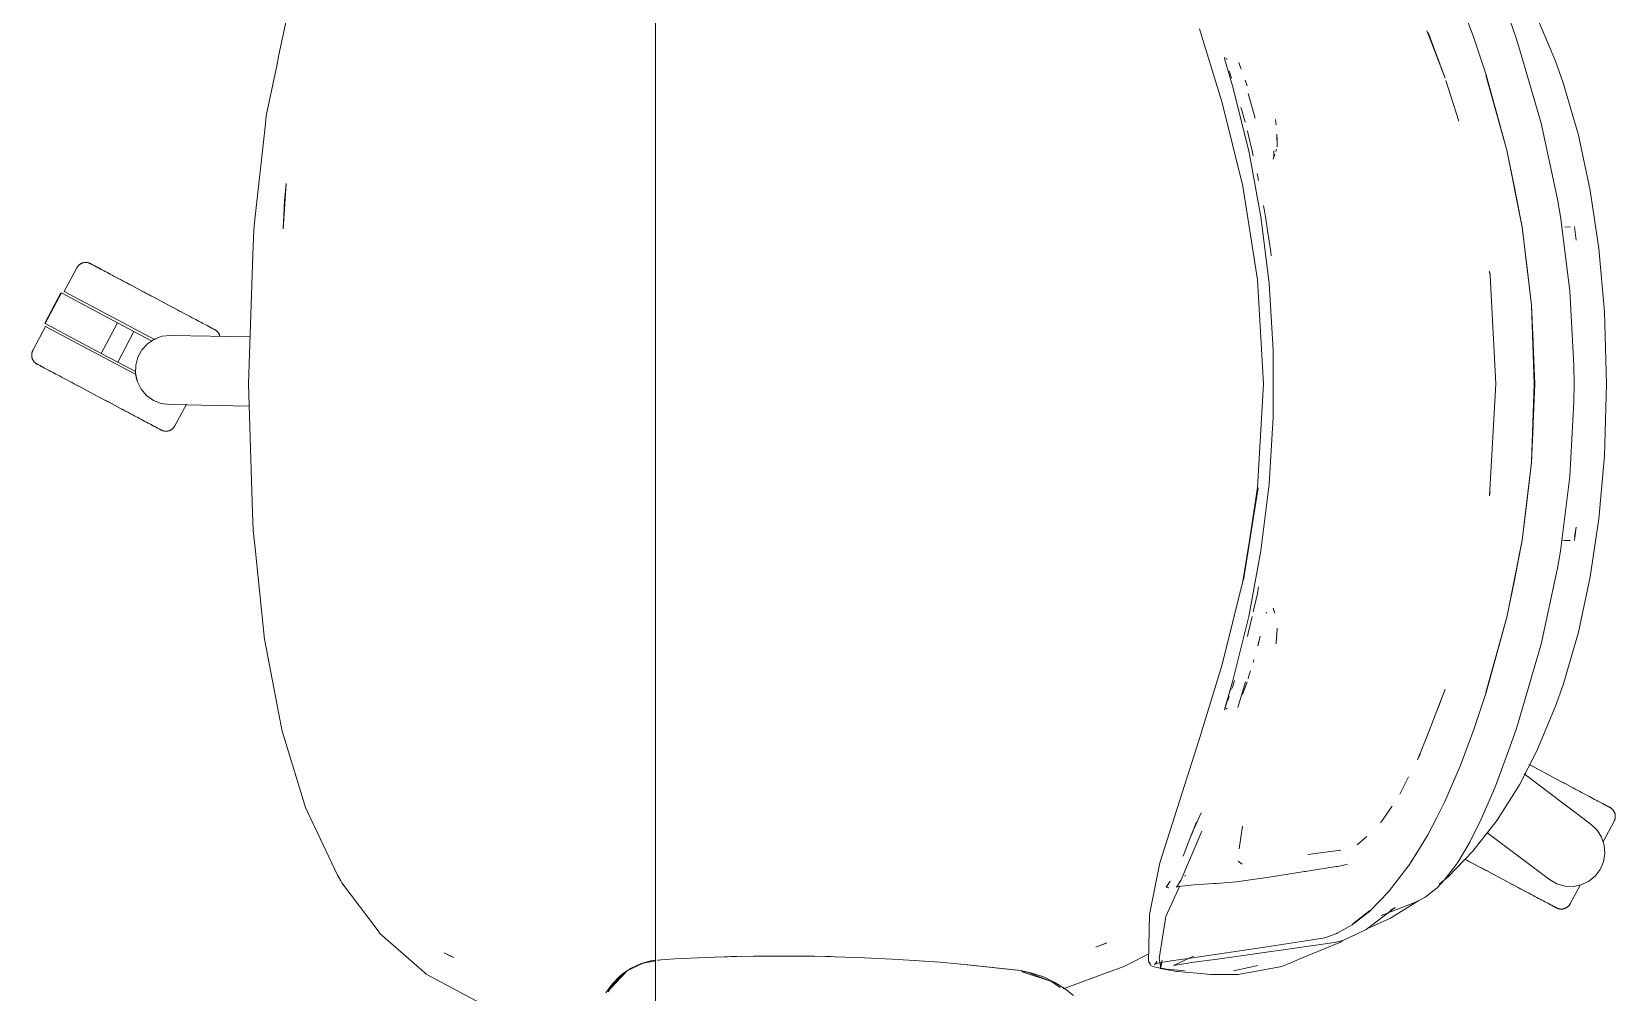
# Model space of a CAD drawing. Header units: millimetres. Extents: x 155927 to 317870, y -36033 to 97293.
# Drawn here: x 162725 to 163365, y 10183 to 10572 of the extents above; entities that cross this region are included whole.
import ezdxf

# ---------------------------------------------------------------- set-up
doc = ezdxf.new("R2010")
doc.units = ezdxf.units.MM
doc.header["$MEASUREMENT"] = 0
doc.layers.add('G-IMPT', color=8, linetype='CONTINUOUS', lineweight=9)
doc.layers.add('I-FURN', color=8, linetype='CONTINUOUS', lineweight=9)

msp = doc.modelspace()

# ---------------------------------------------------------------- linework, layer by layer
at = {"layer": 'G-IMPT'}
for p, q in [((163302.14, 10583.89), (163307.6, 10569.01)), ((162824.53, 10562.12), (162827.4, 10575.94)), ((163196.71, 10572.7), (163205.89, 10542.72)), ((163289.3, 10570.2), (163288.64, 10571.93)), ((163322.31, 10575.9), (163324.71, 10568.96)), ((163340.7, 10559.61), (163333.18, 10577.58)), ((163296.01, 10552.75), (163289.19, 10571.16)), ((163296.01, 10552.75), (163289.3, 10570.2)), ((163312.61, 10554.09), (163307.6, 10569.01)), ((163325.91, 10565.36), (163324.71, 10568.96)), ((163334.85, 10534.53), (163325.91, 10565.36)), ((162823.77, 10558.44), (162824.53, 10562.12)), ((163206.94, 10561.13), (163206.85, 10560.89)), ((163206.85, 10560.89), (163206.91, 10560.67)), ((163206.91, 10560.67), (163206.98, 10560.37)), ((163206.98, 10560.37), (163207.05, 10560.1)), ((163210.12, 10549.67), (163207.05, 10560.1)), ((163207.94, 10560.36), (163207.33, 10560.74)), ((163207.94, 10560.36), (163207.73, 10560.5)), ((163213.25, 10557.42), (163212.64, 10559.08)), ((163343.77, 10550.87), (163340.7, 10559.61)), ((162823.77, 10558.44), (162819.42, 10537.49)), ((163208.96, 10554.87), (163208.72, 10555.53)), ((163208.96, 10554.87), (163209.71, 10552.77)), ((163213.25, 10557.42), (163213.62, 10556.41)), ((163316.34, 10540.84), (163312.57, 10554)), ((163320.99, 10523.59), (163312.57, 10554)), ((163320.99, 10523.59), (163312.61, 10554.09)), ((163216.67, 10523.35), (163210.12, 10549.67)), ((163215.96, 10549.66), (163215.24, 10551.88)), ((163216.41, 10546.57), (163219.21, 10536.57)), ((163301.54, 10535.28), (163296.29, 10551.77)), ((163343.77, 10550.87), (163349.95, 10529.63)), ((163214.21, 10509.04), (163205.89, 10542.72)), ((163213.7, 10540.25), (163213.5, 10540.93)), ((163214.82, 10536.25), (163213.7, 10540.25)), ((163316.34, 10540.84), (163320.99, 10523.59)), ((162819.42, 10537.49), (162818.93, 10533.08)), ((163214.82, 10536.25), (163215.14, 10535.11)), ((163215.14, 10535.11), (163215.18, 10534.93)), ((163227.7, 10533.86), (163227.48, 10535.95)), ((163301.54, 10535.28), (163300.47, 10538.72)), ((163334.85, 10534.53), (163341.52, 10503.74)), ((162814.8, 10495.63), (162818.93, 10533.08)), ((163216.44, 10530.09), (163216.1, 10531.39)), ((163216.44, 10530.09), (163217.99, 10523.34)), ((163228.1, 10525), (163228.01, 10530.06)), ((163228.01, 10530.06), (163228.09, 10527.79)), ((163228.1, 10525), (163228.09, 10527.79)), ((163349.95, 10529.63), (163354.76, 10507.27)), ((163216.67, 10523.35), (163221.6, 10496.69)), ((163218.45, 10521.36), (163217.99, 10523.34)), ((163226.56, 10519.95), (163227.24, 10521.9)), ((163226.77, 10521), (163226.56, 10519.95)), ((163226.77, 10521), (163226.81, 10523.3)), ((163226.82, 10523.16), (163226.81, 10523.3)), ((163227.55, 10523.01), (163227.85, 10524.05)), ((163320.99, 10523.59), (163327.17, 10492.47)), ((163320.99, 10523.59), (163324.07, 10508.57)), ((163320.99, 10523.59), (163327.16, 10492.55)), ((163220.65, 10511.32), (163220.11, 10514.13)), ((162826.2, 10491.79), (162827.45, 10510.07)), ((162827.45, 10510.07), (162826.84, 10503.13)), ((163214.21, 10509.04), (163220.2, 10471.12)), ((163327.17, 10492.47), (163324.07, 10508.57)), ((162826.2, 10491.79), (162826.84, 10503.13)), ((163222.57, 10501.21), (163223.13, 10498.31)), ((163342.7, 10496.82), (163341.52, 10503.74)), ((163354.76, 10507.27), (163358.25, 10483.85)), ((162814.8, 10495.63), (162814.32, 10491.26)), ((163221.6, 10496.69), (163224.9, 10469.77)), ((163223.37, 10496.68), (163223.13, 10498.31)), ((163224.22, 10491.06), (163223.37, 10496.68)), ((163346.52, 10466.65), (163342.7, 10496.82)), ((162814, 10481.32), (162814.32, 10491.26)), ((163224.22, 10491.06), (163225.52, 10482.53)), ((163330.99, 10460.95), (163327.16, 10492.55)), ((163330.95, 10460.91), (163327.17, 10492.47)), ((163327.17, 10492.47), (163329.11, 10476.99)), ((163344.5, 10492.51), (163346.59, 10492.58)), ((163346.59, 10492.58), (163346.48, 10492.58)), ((163348.35, 10492.55), (163349, 10487.14)), ((163225.52, 10482.53), (163225.7, 10480.87)), ((163358.25, 10483.85), (163360.51, 10458.28)), ((162814, 10481.32), (162812.29, 10429.14)), ((163330.95, 10460.91), (163329.11, 10476.99)), ((163220.2, 10471.12), (163222.56, 10429.14)), ((163226.55, 10442.7), (163224.9, 10469.77)), ((163313.95, 10474.41), (163313.99, 10474.17)), ((163314.23, 10472.86), (163313.96, 10474.64)), ((163314.23, 10472.86), (163313.99, 10474.17)), ((163316.55, 10429.14), (163314.23, 10472.86)), ((163316.5, 10429.14), (163314.23, 10472.86)), ((163348.13, 10436.45), (163346.52, 10466.65)), ((163331.63, 10446.02), (163330.95, 10460.91)), ((163330.95, 10460.91), (163332.09, 10429.14)), ((163330.99, 10460.95), (163332.32, 10429.14)), ((163360.51, 10458.28), (163361.36, 10429.14)), ((163331.63, 10446.02), (163332.09, 10429.14)), ((163226.55, 10442.7), (163226.55, 10415.58)), ((163348.13, 10436.45), (163348.23, 10429.14)), ((162812.29, 10429.14), (162813.91, 10376.97)), ((163220.2, 10387.15), (163222.56, 10429.14)), ((163316.5, 10429.14), (163314, 10383.8)), ((163330.95, 10397.36), (163332.09, 10429.14)), ((163332.32, 10429.14), (163330.99, 10397.32)), ((163331.63, 10412.25), (163332.09, 10429.14)), ((163348.13, 10421.82), (163348.23, 10429.14)), ((163361.36, 10429.14), (163360.51, 10399.99)), ((163348.13, 10421.82), (163346.52, 10391.62)), ((163226.55, 10415.58), (163224.9, 10388.51)), ((163330.95, 10397.36), (163331.63, 10412.25)), ((163360.51, 10399.99), (163358.25, 10374.42)), ((163330.99, 10397.32), (163327.16, 10365.73)), ((163330.95, 10397.36), (163327.17, 10365.81)), ((163329.11, 10381.28), (163330.95, 10397.36)), ((163214.21, 10349.23), (163220.46, 10386.98)), ((163220.2, 10387.15), (163214.47, 10349.61)), ((163220.46, 10386.98), (163214.47, 10349.61)), ((163221.6, 10361.59), (163224.9, 10388.51)), ((163346.52, 10391.62), (163342.7, 10361.45)), ((163313.95, 10383.86), (163313.99, 10384.1)), ((163314.23, 10385.41), (163313.99, 10384.1)), ((163314, 10383.8), (163314.23, 10385.41)), ((163329.11, 10381.28), (163327.17, 10365.81)), ((162813.91, 10376.97), (162814.13, 10369.71)), ((163358.25, 10374.42), (163354.76, 10351)), ((162814.87, 10362.65), (162814.13, 10369.71)), ((163348.35, 10365.72), (163349, 10371.14)), ((163348.43, 10367.37), (163349, 10371.14)), ((162818.69, 10325.65), (162814.87, 10362.65)), ((163216.67, 10334.92), (163221.6, 10361.59)), ((163327.17, 10365.81), (163320.95, 10334.56)), ((163320.95, 10334.56), (163327.16, 10365.73)), ((163327.17, 10365.81), (163324.07, 10349.7)), ((163342.7, 10361.45), (163341.52, 10354.53)), ((163343.25, 10365.81), (163344.5, 10365.76)), ((163346.59, 10365.69), (163344.5, 10365.76)), ((163346.59, 10365.69), (163346.48, 10365.69)), ((163341.52, 10354.53), (163334.85, 10323.74)), ((163205.89, 10315.55), (163214.21, 10349.23)), ((163320.99, 10334.68), (163324.07, 10349.7)), ((163349.95, 10328.64), (163354.76, 10351)), ((163220.15, 10344.33), (163218.44, 10336.91)), ((163220.62, 10346.96), (163220.15, 10344.33)), ((163216.67, 10334.92), (163210.12, 10308.6)), ((163217.99, 10334.93), (163216.44, 10328.18)), ((163223.89, 10336.72), (163223.75, 10336.31)), ((163226.56, 10338.32), (163227.24, 10336.37)), ((163226.56, 10338.32), (163226.77, 10337.28)), ((163320.99, 10334.68), (163312.57, 10304.27)), ((163320.99, 10334.68), (163312.61, 10304.18)), ((163316.34, 10317.43), (163320.99, 10334.68)), ((163227.99, 10328.16), (163228.09, 10329.53)), ((163228.09, 10330.23), (163228.09, 10329.53)), ((163343.77, 10307.4), (163349.95, 10328.64)), ((162818.69, 10325.65), (162818.78, 10325.19)), ((162823.64, 10299.81), (162818.78, 10325.19)), ((163216.44, 10328.18), (163216.1, 10326.9)), ((163220.29, 10323.1), (163221.29, 10326.96)), ((163220.29, 10323.1), (163220.68, 10324.63)), ((163227.71, 10324.45), (163227.68, 10323.97)), ((163227.99, 10328.16), (163227.71, 10324.45)), ((163325.91, 10292.91), (163334.85, 10323.74)), ((163205.89, 10315.55), (163196.71, 10285.58)), ((163218.38, 10316.31), (163218.71, 10317.43)), ((163316.34, 10317.43), (163312.57, 10304.27)), ((163210.75, 10308.6), (163210.9, 10309.06)), ((163216.36, 10309.74), (163216.6, 10310.52)), ((163216.6, 10310.52), (163217.39, 10313.02)), ((163210.12, 10308.6), (163206.85, 10297.38)), ((163210.12, 10308.6), (163207.01, 10297.78)), ((163210.12, 10308.6), (163207.06, 10298.07)), ((163208.74, 10302.82), (163208.4, 10301.85)), ((163209.73, 10305.57), (163210.02, 10306.38)), ((163210.75, 10308.6), (163210.02, 10306.38)), ((163215.32, 10308.61), (163212.28, 10298.18)), ((163214.19, 10303.42), (163214.95, 10305.58)), ((163215.21, 10306.3), (163214.95, 10305.58)), ((163215.21, 10306.3), (163215.98, 10308.61)), ((163296.01, 10305.52), (163289.3, 10288.07)), ((163296.01, 10305.52), (163293.29, 10298.09)), ((163307.6, 10289.26), (163312.61, 10304.18)), ((163340.7, 10298.66), (163343.77, 10307.4)), ((162823.64, 10299.81), (162824.35, 10296.15)), ((163206.85, 10297.38), (163206.99, 10297.14)), ((163207.06, 10298.07), (163207.01, 10297.78)), ((163207.94, 10297.92), (163207.33, 10297.53)), ((163207.94, 10297.92), (163207.73, 10297.77)), ((163208.4, 10301.85), (163208, 10300.78)), ((163340.7, 10298.66), (163333.18, 10280.69)), ((162825.81, 10288.55), (162824.35, 10296.15)), ((163325.91, 10292.91), (163324.71, 10289.31)), ((162830, 10274.94), (162825.81, 10288.55)), ((163196.71, 10285.58), (163180.72, 10235.33)), ((163288.64, 10286.34), (163284.91, 10277.02)), ((163289.3, 10288.07), (163288.64, 10286.34)), ((163307.6, 10289.26), (163302.14, 10274.38)), ((163322.37, 10282.49), (163324.71, 10289.31)), ((163284.91, 10277.02), (163285.91, 10279.26)), ((163322.37, 10282.49), (163316.77, 10267.41)), ((163333.18, 10280.69), (163326.09, 10266.91)), ((162835.32, 10257.67), (162830, 10274.94)), ((163302.14, 10274.38), (163295.97, 10260.16)), ((163277.74, 10263.18), (163281.28, 10270.15)), ((163315.29, 10263.73), (163316.77, 10267.41)), ((163326.09, 10266.91), (163317.12, 10252.62)), ((163274.21, 10257.71), (163274.6, 10258.29)), ((163292.58, 10253.43), (163295.97, 10260.16)), ((163310.52, 10252.77), (163315.29, 10263.73)), ((162835.32, 10257.67), (162838.51, 10250.9)), ((163193.39, 10246.31), (163195.59, 10251.87)), ((163195.42, 10251.42), (163193.39, 10246.31)), ((163193.4, 10246.52), (163195.42, 10251.42)), ((163194.42, 10248.9), (163197.47, 10255.61)), ((163270.71, 10252.58), (163269.96, 10251.47)), ((163270.71, 10252.58), (163274.21, 10257.71)), ((163292.58, 10253.43), (163289.01, 10246.64)), ((163306.3, 10244.32), (163310.3, 10252.33)), ((163317.12, 10252.62), (163307.31, 10240.02)), ((163310.52, 10252.77), (163310.3, 10252.33)), ((162838.94, 10249.98), (162838.51, 10250.9)), ((162848.21, 10230.34), (162838.94, 10249.98)), ((163189.26, 10228.18), (163197.7, 10248.16)), ((163193.4, 10246.52), (163190.15, 10238.05)), ((163212.75, 10240.99), (163214.15, 10250.15)), ((163264.44, 10245.94), (163260.53, 10242.6)), ((163285.24, 10240.41), (163289.01, 10246.64)), ((163212.75, 10240.99), (163212.8, 10241.34)), ((163240.59, 10238.66), (163253.94, 10240.44)), ((163253.94, 10240.44), (163253.47, 10240.3)), ((163285.24, 10240.41), (163281.36, 10234.31)), ((163297.35, 10229.72), (163307.31, 10240.02)), ((163305.99, 10243.72), (163301.26, 10235.72)), ((163306.3, 10244.32), (163305.99, 10243.72)), ((163176.53, 10214.38), (163180.72, 10235.33)), ((163212.4, 10236.04), (163214.04, 10234.76)), ((163240.29, 10231.98), (163252.01, 10233.79)), ((163252.01, 10233.79), (163252.48, 10233.86)), ((163254.46, 10234.28), (163252.48, 10233.86)), ((163256.63, 10234.74), (163254.46, 10234.28)), ((163273.17, 10223.62), (163281.19, 10234.06)), ((163281.36, 10234.31), (163281.19, 10234.06)), ((163295.68, 10228.3), (163300.4, 10234.43)), ((163300.4, 10234.43), (163301.26, 10235.72)), ((162848.21, 10230.34), (162848.63, 10229.63)), ((162849.57, 10228.06), (162848.63, 10229.63)), ((162850.03, 10227.29), (162849.57, 10228.06)), ((162850.03, 10227.29), (162864.6, 10207.79)), ((163183.16, 10213.68), (163188.77, 10226.03)), ((163183.3, 10225.51), (163184.89, 10227.97)), ((163184.89, 10227.97), (163183.36, 10225.49)), ((163183.36, 10225.49), (163184.85, 10227.96)), ((163187.5, 10225.51), (163189.26, 10228.18)), ((163188.22, 10225.8), (163187.5, 10225.51)), ((163188.22, 10225.8), (163188.24, 10225.8)), ((163190.62, 10226.1), (163188.24, 10225.8)), ((163190.62, 10226.1), (163190.7, 10226.1)), ((163194.57, 10226.4), (163190.7, 10226.1)), ((163190.71, 10229.9), (163191.15, 10230.17)), ((163202.43, 10226.96), (163194.57, 10226.4)), ((163203.42, 10227.03), (163202.43, 10226.96)), ((163211.66, 10227.65), (163203.42, 10227.03)), ((163211.66, 10227.65), (163211.74, 10227.66)), ((163225.81, 10229.69), (163211.74, 10227.66)), ((163225.81, 10229.69), (163239.17, 10231.81)), ((163239.17, 10231.81), (163239.68, 10231.89)), ((163240.29, 10231.98), (163239.68, 10231.89)), ((163292.79, 10225.28), (163295.68, 10228.3)), ((163297.35, 10229.72), (163293.68, 10226.72)), ((163183.3, 10225.51), (163183.36, 10225.49)), ((163184.23, 10225.21), (163183.36, 10225.49)), ((163184.4, 10225.19), (163184.23, 10225.21)), ((163273.17, 10223.62), (163265.43, 10215.72)), ((163273.98, 10212.99), (163285.43, 10220.11)), ((163284.35, 10219.63), (163282.12, 10218.56)), ((163286.79, 10220.8), (163284.35, 10219.63)), ((163287.92, 10221.42), (163286.79, 10220.8)), ((163287.92, 10221.42), (163292.79, 10225.28)), ((163176.53, 10214.38), (163176.14, 10195.39)), ((163183.16, 10213.68), (163180.44, 10196.63)), ((163258.47, 10210.3), (163265.43, 10215.72)), ((163265.64, 10216.03), (163258.69, 10210.63)), ((163258.69, 10210.63), (163262.07, 10213.22)), ((163265.64, 10216.03), (163262.07, 10213.22)), ((163275.87, 10217.28), (163264.17, 10208.34)), ((163265.35, 10209.01), (163273.98, 10212.99)), ((163270.22, 10214.05), (163282.12, 10218.56)), ((163275.87, 10217.28), (163273.84, 10216.12)), ((162864.6, 10207.79), (162865.33, 10206.82)), ((162868.59, 10203.95), (162865.33, 10206.82)), ((163247.42, 10205.05), (163252.21, 10206.8)), ((163252.63, 10207.01), (163252.21, 10206.8)), ((163258.47, 10210.3), (163252.63, 10207.01)), ((163257.65, 10205.3), (163264.17, 10208.34)), ((162868.59, 10203.95), (162883.37, 10190.93)), ((163159.27, 10202.92), (163154.8, 10201.29)), ((163154.8, 10201.29), (163158.68, 10202.66)), ((163159.27, 10202.92), (163158.68, 10202.66)), ((163193.11, 10196.8), (163223.98, 10201.35)), ((163204.07, 10196.41), (163251.29, 10203.09)), ((163223.98, 10201.35), (163239.75, 10203.75)), ((163253.72, 10203.25), (163237.27, 10196.45)), ((163247.42, 10205.05), (163239.75, 10203.75)), ((163251.29, 10203.09), (163254.28, 10203.73)), ((163254.89, 10204.02), (163253.72, 10203.25)), ((163257.65, 10205.3), (163254.28, 10203.73)), ((162891.34, 10198.96), (162895.23, 10197)), ((162891.34, 10198.96), (162893.64, 10197.78)), ((162893.64, 10197.78), (162895.23, 10197)), ((162966.62, 10192.62), (162970.95, 10194.6)), ((162967.53, 10192.7), (162971.79, 10194.8)), ((162974.9, 10195.67), (162970.95, 10194.6)), ((162971.79, 10194.8), (162976.83, 10195.74)), ((162976.83, 10195.91), (162974.9, 10195.67)), ((162977.65, 10195.89), (162979.13, 10196.17)), ((162978.91, 10196.17), (162977.65, 10196.01)), ((162984.57, 10196.45), (162978.91, 10196.17)), ((162984.57, 10196.45), (162997.13, 10197.07)), ((163000.68, 10197.19), (162997.13, 10197.07)), ((163016.35, 10197.57), (163000.68, 10197.19)), ((163004.72, 10197.28), (163007.4, 10197.39)), ((163009.62, 10197.39), (163007.4, 10197.39)), ((163016.35, 10197.57), (163020.86, 10197.62)), ((163020.86, 10197.62), (163035.57, 10197.61)), ((163041.04, 10197.54), (163035.57, 10197.61)), ((163041.04, 10197.54), (163053.35, 10197.25)), ((163047.82, 10197.41), (163045.74, 10197.41)), ((163049.48, 10197.33), (163047.82, 10197.41)), ((163061.23, 10196.95), (163053.35, 10197.25)), ((163061.23, 10196.95), (163072.54, 10196.41)), ((163081.41, 10195.85), (163072.54, 10196.41)), ((163081.41, 10195.85), (163091.69, 10195.12)), ((163083.45, 10195.72), (163081.55, 10195.81)), ((163083.45, 10195.72), (163084.87, 10195.58)), ((163103.09, 10194.14), (163091.69, 10195.12)), ((163124.53, 10191.79), (163101.57, 10194.24)), ((163101.57, 10194.24), (163121.71, 10192.12)), ((163124.53, 10191.79), (163103.09, 10194.14)), ((163168.3, 10194.44), (163166.54, 10193.52)), ((163176.21, 10198.58), (163168.3, 10194.44)), ((163176.14, 10195.39), (163176.75, 10194.36)), ((163176.62, 10194.98), (163176.75, 10194.36)), ((163176.62, 10194.98), (163176.73, 10194.43)), ((163176.75, 10194.36), (163176.73, 10194.43)), ((163177.12, 10193.86), (163176.75, 10194.36)), ((163177.66, 10193.54), (163177.12, 10193.86)), ((163179.61, 10194.75), (163178.51, 10194.19)), ((163179.01, 10194.58), (163178.51, 10194.19)), ((163178.99, 10194.58), (163185.26, 10195.69)), ((163179.61, 10194.75), (163178.99, 10194.58)), ((163179.01, 10194.58), (163179.33, 10195.12)), ((163179.41, 10195.62), (163179.33, 10195.12)), ((163181.13, 10193.05), (163180.44, 10196.63)), ((163181.62, 10195.92), (163180.89, 10192.64)), ((163181.62, 10195.92), (163181.13, 10193.05)), ((163185.26, 10195.69), (163193.11, 10196.8)), ((163186.23, 10193.78), (163194.36, 10197.64)), ((163186.23, 10193.78), (163187.09, 10193.92)), ((163192.11, 10194.76), (163187.09, 10193.92)), ((163192.11, 10194.76), (163193.41, 10194.97)), ((163204.07, 10196.41), (163193.41, 10194.97)), ((163219.79, 10193.68), (163220.37, 10193.83)), ((163230.05, 10193.46), (163233.91, 10195.06)), ((163237.27, 10196.45), (163233.91, 10195.06)), ((162883.37, 10190.93), (162884.04, 10190.35)), ((162894.47, 10184.76), (162884.04, 10190.35)), ((162958.39, 10184.2), (162965.29, 10191.59)), ((162962.08, 10189.28), (162959.21, 10186.23)), ((162959.58, 10186.29), (162965.29, 10191.59)), ((162959.8, 10185.82), (162962.88, 10189.36)), ((162962.08, 10189.28), (162963.4, 10190.41)), ((162965.29, 10191.59), (162962.88, 10189.36)), ((162966.62, 10192.62), (162963.4, 10190.41)), ((162967.53, 10192.7), (162965.29, 10191.59)), ((163124.53, 10191.79), (163121.71, 10192.12)), ((163124.53, 10191.79), (163129.49, 10190.63)), ((163124.6, 10191.57), (163127.66, 10190.99)), ((163136.88, 10187.39), (163125.03, 10191.2)), ((163134.17, 10188.29), (163125.03, 10191.2)), ((163127.66, 10190.99), (163135.84, 10187.79)), ((163133.62, 10189.18), (163129.49, 10190.63)), ((163138.2, 10186.99), (163133.62, 10189.18)), ((163136.88, 10187.39), (163134.17, 10188.29)), ((163136.88, 10187.39), (163140.46, 10184.96)), ((163141.63, 10184.38), (163160.57, 10191.33)), ((163160.57, 10191.33), (163166.54, 10193.52)), ((163177.66, 10193.54), (163179.52, 10192.99)), ((163182.8, 10192.46), (163179.52, 10192.99)), ((163183.21, 10192.2), (163180.89, 10192.64)), ((163182.8, 10192.46), (163183.42, 10192.38)), ((163187.46, 10191.39), (163183.21, 10192.2)), ((163183.42, 10192.38), (163188.1, 10191.86)), ((163187.93, 10191.34), (163187.46, 10191.39)), ((163187.93, 10191.34), (163197.26, 10190.54)), ((163188.1, 10191.86), (163190.69, 10191.65)), ((163197.26, 10190.54), (163201.21, 10190.2)), ((163205.38, 10190.2), (163201.21, 10190.2)), ((163212.35, 10190.23), (163205.38, 10190.2)), ((163210.49, 10191.64), (163219.79, 10193.68)), ((163212.35, 10190.23), (163230.05, 10193.46)), ((162905.71, 10178.75), (162894.47, 10184.76)), ((162959.21, 10186.23), (162956.77, 10182.78)), ((162957.7, 10183.13), (162959.58, 10186.29)), ((162958.39, 10184.2), (162959.67, 10185.67)), ((163138.2, 10186.99), (163142.53, 10184.26)), ((163145.84, 10181.64), (163142.53, 10184.26))]:
    msp.add_line(p, q, dxfattribs=at)
at = {"layer": 'I-FURN'}
for p, q in [((162976.83, 9384.71), (162976.83, 10984.71)), ((162976.83, 10984.71), (162976.83, 9384.71)), ((162742.84, 10476.06), (162737.69, 10466.38)), ((162742.84, 10476.06), (162742.92, 10476.2)), ((162742.92, 10476.2), (162743, 10476.34)), ((162743, 10476.34), (162743.09, 10476.48)), ((162743.09, 10476.48), (162743.19, 10476.61)), ((162743.19, 10476.61), (162743.29, 10476.73)), ((162743.29, 10476.73), (162743.39, 10476.86)), ((162743.39, 10476.86), (162743.5, 10476.97)), ((162743.5, 10476.97), (162743.62, 10477.09)), ((162743.62, 10477.09), (162743.74, 10477.2)), ((162743.74, 10477.2), (162743.86, 10477.3)), ((162743.86, 10477.3), (162743.99, 10477.4)), ((162743.99, 10477.4), (162744.12, 10477.49)), ((162744.12, 10477.49), (162744.25, 10477.58)), ((162744.25, 10477.58), (162744.39, 10477.67)), ((162744.39, 10477.67), (162744.53, 10477.74)), ((162744.53, 10477.74), (162744.68, 10477.81)), ((162744.68, 10477.81), (162744.82, 10477.88)), ((162744.82, 10477.88), (162744.97, 10477.94)), ((162744.97, 10477.94), (162745.12, 10477.99)), ((162745.12, 10477.99), (162745.28, 10478.04)), ((162745.28, 10478.04), (162745.43, 10478.08)), ((162745.43, 10478.08), (162745.59, 10478.12)), ((162745.59, 10478.12), (162745.75, 10478.15)), ((162745.75, 10478.15), (162745.91, 10478.17)), ((162745.91, 10478.17), (162746.07, 10478.19)), ((162746.07, 10478.19), (162746.23, 10478.2)), ((162746.23, 10478.2), (162746.39, 10478.2)), ((162746.39, 10478.2), (162746.55, 10478.2)), ((162746.55, 10478.2), (162746.71, 10478.19)), ((162746.71, 10478.19), (162746.87, 10478.17)), ((162746.87, 10478.17), (162747.03, 10478.15)), ((162747.03, 10478.15), (162747.19, 10478.12)), ((162747.19, 10478.12), (162747.35, 10478.09)), ((162747.35, 10478.09), (162747.51, 10478.05)), ((162747.51, 10478.05), (162747.66, 10478)), ((162747.66, 10478), (162747.81, 10477.95)), ((162747.81, 10477.95), (162747.96, 10477.89)), ((162747.96, 10477.89), (162748.11, 10477.82)), ((162748.11, 10477.82), (162748.25, 10477.75)), ((162748.25, 10477.75), (162748.29, 10477.73)), ((162748.29, 10477.73), (162748.31, 10477.72)), ((162748.3, 10477.73), (162748.29, 10477.73)), ((162748.34, 10477.7), (162748.3, 10477.73)), ((162748.31, 10477.72), (162748.37, 10477.69)), ((162748.42, 10477.66), (162748.34, 10477.7)), ((162748.37, 10477.69), (162748.47, 10477.63)), ((162748.54, 10477.6), (162748.42, 10477.66)), ((162748.47, 10477.63), (162748.61, 10477.56)), ((162748.71, 10477.51), (162748.54, 10477.6)), ((162748.61, 10477.56), (162748.79, 10477.46)), ((162748.91, 10477.4), (162748.71, 10477.51)), ((162748.79, 10477.46), (162749.01, 10477.35)), ((162749.15, 10477.28), (162748.91, 10477.4)), ((162749.01, 10477.35), (162749.27, 10477.21)), ((162749.43, 10477.13), (162749.15, 10477.28)), ((162749.27, 10477.21), (162749.57, 10477.05)), ((162749.74, 10476.96), (162749.43, 10477.13)), ((162749.57, 10477.05), (162749.9, 10476.87)), ((162750.1, 10476.77), (162749.74, 10476.96)), ((162749.9, 10476.87), (162750.28, 10476.68)), ((162750.49, 10476.56), (162750.1, 10476.77)), ((162750.28, 10476.68), (162750.69, 10476.46)), ((162750.92, 10476.33), (162750.49, 10476.56)), ((162750.69, 10476.46), (162751.13, 10476.22)), ((162751.39, 10476.08), (162750.92, 10476.33)), ((162751.13, 10476.22), (162751.61, 10475.96)), ((162751.89, 10475.82), (162751.39, 10476.08)), ((162751.61, 10475.96), (162752.13, 10475.69)), ((162752.43, 10475.53), (162751.89, 10475.82)), ((162752.13, 10475.69), (162752.68, 10475.4)), ((162752.99, 10475.23), (162752.43, 10475.53)), ((162752.68, 10475.4), (162753.27, 10475.09)), ((162753.6, 10474.91), (162752.99, 10475.23)), ((162754.23, 10474.57), (162753.6, 10474.91)), ((162754.89, 10474.22), (162754.23, 10474.57)), ((162755.59, 10473.85), (162754.89, 10474.22)), ((162756.31, 10473.47), (162755.59, 10473.85)), ((162757.06, 10473.07), (162756.31, 10473.47)), ((162757.84, 10472.66), (162757.06, 10473.07)), ((162758.64, 10472.23), (162757.84, 10472.66)), ((162759.46, 10471.79), (162758.64, 10472.23)), ((162759.01, 10472.03), (162759.85, 10471.59)), ((162760.31, 10471.34), (162759.46, 10471.79)), ((162759.85, 10471.59), (162760.7, 10471.13)), ((162761.18, 10470.88), (162760.31, 10471.34)), ((162760.7, 10471.13), (162761.58, 10470.66)), ((162762.06, 10470.41), (162761.18, 10470.88)), ((162761.58, 10470.66), (162762.48, 10470.19)), ((162762.97, 10469.93), (162762.06, 10470.41)), ((162762.48, 10470.19), (162763.39, 10469.7)), ((162763.89, 10469.44), (162762.97, 10469.93)), ((162763.39, 10469.7), (162764.32, 10469.21)), ((162764.83, 10468.94), (162763.89, 10469.44)), ((162764.32, 10469.21), (162765.27, 10468.71)), ((162736.4, 10465.93), (162729.83, 10453.57)), ((162730, 10453.48), (162736.57, 10465.84)), ((162736.57, 10465.84), (162759.28, 10453.77)), ((162774.44, 10446.84), (162737.69, 10466.38)), ((162765.78, 10468.43), (162764.83, 10468.94)), ((162765.27, 10468.71), (162766.22, 10468.2)), ((162766.74, 10467.92), (162765.78, 10468.43)), ((162766.22, 10468.2), (162767.19, 10467.68)), ((162767.72, 10467.4), (162766.74, 10467.92)), ((162767.19, 10467.68), (162768.17, 10467.16)), ((162768.7, 10466.88), (162767.72, 10467.4)), ((162768.17, 10467.16), (162769.16, 10466.64)), ((162769.69, 10466.35), (162768.7, 10466.88)), ((162769.16, 10466.64), (162770.15, 10466.11)), ((162770.69, 10465.82), (162769.69, 10466.35)), ((162770.15, 10466.11), (162771.15, 10465.58)), ((162771.69, 10465.29), (162770.69, 10465.82)), ((162771.15, 10465.58), (162772.15, 10465.04)), ((162772.7, 10464.75), (162771.69, 10465.29)), ((162772.15, 10465.04), (162773.16, 10464.51)), ((162773.7, 10464.22), (162772.7, 10464.75)), ((162773.16, 10464.51), (162774.16, 10463.97)), ((162774.71, 10463.69), (162773.7, 10464.22)), ((162774.16, 10463.97), (162775.17, 10463.44)), ((162775.71, 10463.15), (162774.71, 10463.69)), ((162775.17, 10463.44), (162776.17, 10462.91)), ((162776.71, 10462.62), (162775.71, 10463.15)), ((162776.17, 10462.91), (162777.17, 10462.38)), ((162777.7, 10462.09), (162776.71, 10462.62)), ((162777.17, 10462.38), (162778.16, 10461.85)), ((162778.69, 10461.57), (162777.7, 10462.09)), ((162778.16, 10461.85), (162779.14, 10461.33)), ((162779.67, 10461.05), (162778.69, 10461.57)), ((162779.14, 10461.33), (162780.12, 10460.81)), ((162780.64, 10460.53), (162779.67, 10461.05)), ((162780.12, 10460.81), (162781.08, 10460.3)), ((162781.59, 10460.02), (162780.64, 10460.53)), ((162781.08, 10460.3), (162782.03, 10459.79)), ((162782.54, 10459.52), (162781.59, 10460.02)), ((162782.03, 10459.79), (162782.97, 10459.29)), ((162783.47, 10459.03), (162782.54, 10459.52)), ((162782.97, 10459.29), (162783.89, 10458.8)), ((162784.38, 10458.54), (162783.47, 10459.03)), ((162783.89, 10458.8), (162784.8, 10458.32)), ((162785.28, 10458.06), (162784.38, 10458.54)), ((162786.15, 10457.6), (162785.28, 10458.06)), ((162787.01, 10457.14), (162786.15, 10457.6)), ((162787.85, 10456.7), (162787.01, 10457.14)), ((162788.66, 10456.27), (162787.85, 10456.7)), ((162730.18, 10452.25), (162725.03, 10442.57)), ((162752.7, 10441.41), (162730, 10453.48)), ((162766.9, 10432.73), (162730.18, 10452.25)), ((162752.7, 10441.41), (162759.28, 10453.77)), ((162759.28, 10453.77), (162765.92, 10450.24)), ((162759.35, 10437.88), (162765.92, 10450.24)), ((162765.92, 10450.24), (162773.06, 10446.44)), ((162789.45, 10455.85), (162788.66, 10456.27)), ((162790.21, 10455.44), (162789.45, 10455.85)), ((162790.94, 10455.05), (162790.21, 10455.44)), ((162791.65, 10454.68), (162790.94, 10455.05)), ((162792.33, 10454.32), (162791.65, 10454.68)), ((162792.98, 10453.97), (162792.33, 10454.32)), ((162793.59, 10453.64), (162792.98, 10453.97)), ((162794.18, 10453.33), (162793.59, 10453.64)), ((162793.86, 10453.5), (162794.43, 10453.2)), ((162794.73, 10453.04), (162794.18, 10453.33)), ((162794.43, 10453.2), (162794.97, 10452.91)), ((162795.24, 10452.77), (162794.73, 10453.04)), ((162794.97, 10452.91), (162795.47, 10452.65)), ((162795.73, 10452.51), (162795.24, 10452.77)), ((162795.47, 10452.65), (162795.94, 10452.4)), ((162796.17, 10452.27), (162795.73, 10452.51)), ((162795.94, 10452.4), (162796.37, 10452.17)), ((162796.58, 10452.05), (162796.17, 10452.27)), ((162796.37, 10452.17), (162796.76, 10451.96)), ((162796.96, 10451.86), (162796.58, 10452.05)), ((162796.76, 10451.96), (162797.11, 10451.77)), ((162797.29, 10451.68), (162796.96, 10451.86)), ((162797.11, 10451.77), (162797.43, 10451.6)), ((162797.59, 10451.52), (162797.29, 10451.68)), ((162797.43, 10451.6), (162797.71, 10451.45)), ((162797.85, 10451.38), (162797.59, 10451.52)), ((162797.71, 10451.45), (162797.95, 10451.33)), ((162798.07, 10451.27), (162797.85, 10451.38)), ((162797.95, 10451.33), (162798.15, 10451.22)), ((162798.25, 10451.17), (162798.07, 10451.27)), ((162798.15, 10451.22), (162798.32, 10451.13)), ((162798.39, 10451.1), (162798.25, 10451.17)), ((162798.32, 10451.13), (162798.44, 10451.07)), ((162798.49, 10451.04), (162798.39, 10451.1)), ((162798.44, 10451.07), (162798.52, 10451.02)), ((162798.55, 10451.01), (162798.49, 10451.04)), ((162798.52, 10451.02), (162798.56, 10451)), ((162798.57, 10451), (162798.55, 10451.01)), ((162798.56, 10451), (162798.57, 10451)), ((162798.57, 10451), (162798.71, 10450.92)), ((162798.71, 10450.92), (162798.85, 10450.84)), ((162798.85, 10450.84), (162798.98, 10450.75)), ((162798.98, 10450.75), (162799.11, 10450.65)), ((162799.11, 10450.65), (162799.24, 10450.55)), ((162799.24, 10450.55), (162799.36, 10450.45)), ((162799.36, 10450.45), (162799.48, 10450.34)), ((162799.48, 10450.34), (162799.59, 10450.22)), ((162799.59, 10450.22), (162799.7, 10450.1)), ((162799.7, 10450.1), (162799.8, 10449.98)), ((162799.8, 10449.98), (162799.9, 10449.85)), ((162769.1, 10442.81), (162771.38, 10445.3)), ((162771.38, 10445.3), (162774.19, 10447.17)), ((162774.19, 10447.17), (162777.37, 10448.31)), ((162777.37, 10448.31), (162780.72, 10448.66)), ((162780.72, 10448.66), (162812.91, 10448.09)), ((162799.9, 10449.85), (162800, 10449.72)), ((162800, 10449.72), (162800.08, 10449.59)), ((162800.08, 10449.59), (162800.17, 10449.45)), ((162800.17, 10449.45), (162800.25, 10449.31)), ((162800.25, 10449.31), (162800.32, 10449.16)), ((162800.32, 10449.16), (162800.38, 10449.02)), ((162800.38, 10449.02), (162800.44, 10448.87)), ((162800.44, 10448.87), (162800.5, 10448.72)), ((162800.5, 10448.72), (162800.55, 10448.56)), ((162800.55, 10448.56), (162800.59, 10448.41)), ((162800.59, 10448.41), (162800.62, 10448.25)), ((162724.56, 10440.83), (162724.57, 10440.99)), ((162724.56, 10440.66), (162724.56, 10440.83)), ((162724.56, 10440.5), (162724.56, 10440.66)), ((162724.57, 10440.34), (162724.56, 10440.5)), ((162724.57, 10440.99), (162724.59, 10441.15)), ((162724.59, 10440.18), (162724.57, 10440.34)), ((162724.59, 10441.15), (162724.61, 10441.31)), ((162724.61, 10440.02), (162724.59, 10440.18)), ((162724.61, 10441.31), (162724.64, 10441.47)), ((162724.64, 10439.86), (162724.61, 10440.02)), ((162724.64, 10441.47), (162724.67, 10441.62)), ((162724.68, 10439.71), (162724.64, 10439.86)), ((162724.67, 10441.62), (162724.71, 10441.78)), ((162724.72, 10439.55), (162724.68, 10439.71)), ((162724.71, 10441.78), (162724.76, 10441.93)), ((162724.77, 10439.4), (162724.72, 10439.55)), ((162724.76, 10441.93), (162724.81, 10442.09)), ((162724.82, 10439.25), (162724.77, 10439.4)), ((162724.81, 10442.09), (162724.87, 10442.23)), ((162724.88, 10439.1), (162724.82, 10439.25)), ((162724.87, 10442.23), (162724.94, 10442.38)), ((162724.95, 10438.95), (162724.88, 10439.1)), ((162724.94, 10442.38), (162725.01, 10442.53)), ((162725.02, 10438.8), (162724.95, 10438.95)), ((162725.01, 10442.53), (162725.03, 10442.57)), ((162725.1, 10438.66), (162725.02, 10438.8)), ((162725.18, 10438.53), (162725.1, 10438.66)), ((162725.27, 10438.39), (162725.18, 10438.53)), ((162725.36, 10438.26), (162725.27, 10438.39)), ((162725.46, 10438.13), (162725.36, 10438.26)), ((162725.56, 10438.01), (162725.46, 10438.13)), ((162725.67, 10437.89), (162725.56, 10438.01)), ((162725.79, 10437.78), (162725.67, 10437.89)), ((162725.9, 10437.67), (162725.79, 10437.78)), ((162726.03, 10437.56), (162725.9, 10437.67)), ((162726.15, 10437.46), (162726.03, 10437.56)), ((162726.28, 10437.37), (162726.15, 10437.46)), ((162726.42, 10437.28), (162726.28, 10437.37)), ((162726.56, 10437.19), (162726.42, 10437.28)), ((162726.7, 10437.11), (162726.56, 10437.19)), ((162726.74, 10437.09), (162726.7, 10437.11)), ((162726.7, 10437.11), (162726.7, 10437.11)), ((162726.7, 10437.11), (162726.72, 10437.1)), ((162726.72, 10437.1), (162726.78, 10437.07)), ((162726.83, 10437.05), (162726.74, 10437.09)), ((162759.35, 10437.88), (162752.7, 10441.41)), ((162766.49, 10434.08), (162759.35, 10437.88)), ((162766.62, 10436.59), (162767.48, 10439.85)), ((162767.48, 10439.85), (162769.1, 10442.81)), ((162726.78, 10437.07), (162726.88, 10437.02)), ((162726.95, 10436.98), (162726.83, 10437.05)), ((162726.88, 10437.02), (162727.02, 10436.94)), ((162727.11, 10436.89), (162726.95, 10436.98)), ((162727.02, 10436.94), (162727.2, 10436.85)), ((162727.31, 10436.79), (162727.11, 10436.89)), ((162727.2, 10436.85), (162727.42, 10436.73)), ((162727.55, 10436.66), (162727.31, 10436.79)), ((162727.42, 10436.73), (162727.68, 10436.59)), ((162727.83, 10436.51), (162727.55, 10436.66)), ((162727.68, 10436.59), (162727.97, 10436.44)), ((162728.15, 10436.34), (162727.83, 10436.51)), ((162727.97, 10436.44), (162728.31, 10436.26)), ((162728.5, 10436.15), (162728.15, 10436.34)), ((162728.31, 10436.26), (162728.68, 10436.06)), ((162728.9, 10435.94), (162728.5, 10436.15)), ((162728.68, 10436.06), (162729.09, 10435.84)), ((162729.33, 10435.72), (162728.9, 10435.94)), ((162729.09, 10435.84), (162729.54, 10435.6)), ((162729.79, 10435.47), (162729.33, 10435.72)), ((162729.54, 10435.6), (162730.02, 10435.35)), ((162730.29, 10435.2), (162729.79, 10435.47)), ((162730.02, 10435.35), (162730.54, 10435.07)), ((162730.83, 10434.92), (162730.29, 10435.2)), ((162730.54, 10435.07), (162731.09, 10434.78)), ((162731.4, 10434.61), (162730.83, 10434.92)), ((162731.09, 10434.78), (162731.67, 10434.47)), ((162731.67, 10434.47), (162732.29, 10434.14)), ((162732.29, 10434.14), (162732.94, 10433.8)), ((162732.94, 10433.8), (162733.61, 10433.44)), ((162733.61, 10433.44), (162734.32, 10433.06)), ((162734.32, 10433.06), (162735.06, 10432.67)), ((162735.06, 10432.67), (162735.82, 10432.27)), ((162735.82, 10432.27), (162736.61, 10431.85)), ((162736.61, 10431.85), (162737.42, 10431.41)), ((162737.42, 10431.41), (162738.25, 10430.97)), ((162738.25, 10430.97), (162739.11, 10430.52)), ((162766.56, 10433.22), (162766.62, 10436.59)), ((162767.31, 10429.93), (162766.56, 10433.22)), ((162739.11, 10430.52), (162739.99, 10430.05)), ((162739.99, 10430.05), (162740.88, 10429.57)), ((162741.37, 10429.31), (162740.47, 10429.79)), ((162740.88, 10429.57), (162741.8, 10429.09)), ((162742.3, 10428.82), (162741.37, 10429.31)), ((162741.8, 10429.09), (162742.73, 10428.59)), ((162743.23, 10428.32), (162742.3, 10428.82)), ((162742.73, 10428.59), (162743.67, 10428.09)), ((162744.18, 10427.82), (162743.23, 10428.32)), ((162743.67, 10428.09), (162744.63, 10427.58)), ((162745.15, 10427.3), (162744.18, 10427.82)), ((162744.63, 10427.58), (162745.6, 10427.07)), ((162746.12, 10426.79), (162745.15, 10427.3)), ((162745.6, 10427.07), (162746.57, 10426.55)), ((162747.11, 10426.26), (162746.12, 10426.79)), ((162746.57, 10426.55), (162747.56, 10426.02)), ((162748.1, 10425.74), (162747.11, 10426.26)), ((162747.56, 10426.02), (162748.56, 10425.49)), ((162749.09, 10425.21), (162748.1, 10425.74)), ((162748.56, 10425.49), (162749.55, 10424.96)), ((162750.1, 10424.67), (162749.09, 10425.21)), ((162749.55, 10424.96), (162750.56, 10424.43)), ((162751.1, 10424.14), (162750.1, 10424.67)), ((162750.56, 10424.43), (162751.56, 10423.89)), ((162768.82, 10426.92), (162767.31, 10429.93)), ((162771.02, 10424.35), (162768.82, 10426.92)), ((162773.76, 10422.39), (162771.02, 10424.35)), ((162752.11, 10423.6), (162751.1, 10424.14)), ((162751.56, 10423.89), (162752.57, 10423.36)), ((162753.11, 10423.07), (162752.11, 10423.6)), ((162752.57, 10423.36), (162753.57, 10422.82)), ((162754.11, 10422.54), (162753.11, 10423.07)), ((162753.57, 10422.82), (162754.57, 10422.29)), ((162755.11, 10422.01), (162754.11, 10422.54)), ((162754.57, 10422.29), (162755.57, 10421.76)), ((162756.11, 10421.48), (162755.11, 10422.01)), ((162755.57, 10421.76), (162756.56, 10421.24)), ((162757.09, 10420.95), (162756.11, 10421.48)), ((162756.56, 10421.24), (162757.55, 10420.71)), ((162758.07, 10420.43), (162757.09, 10420.95)), ((162757.55, 10420.71), (162758.52, 10420.19)), ((162759.04, 10419.92), (162758.07, 10420.43)), ((162758.52, 10420.19), (162759.48, 10419.68)), ((162760, 10419.41), (162759.04, 10419.92)), ((162759.48, 10419.68), (162760.43, 10419.18)), ((162760.94, 10418.91), (162760, 10419.41)), ((162760.43, 10419.18), (162761.37, 10418.68)), ((162761.87, 10418.41), (162760.94, 10418.91)), ((162761.37, 10418.68), (162762.29, 10418.19)), ((162762.79, 10417.93), (162761.87, 10418.41)), ((162762.29, 10418.19), (162763.2, 10417.71)), ((162763.68, 10417.45), (162762.79, 10417.93)), ((162776.89, 10421.14), (162773.76, 10422.39)), ((162780.23, 10420.67), (162776.89, 10421.14)), ((162812.57, 10420.11), (162780.23, 10420.67)), ((162782.42, 10412.05), (162787.12, 10420.89)), ((162763.2, 10417.71), (162764.09, 10417.23)), ((162764.56, 10416.98), (162763.68, 10417.45)), ((162764.09, 10417.23), (162764.96, 10416.77)), ((162765.42, 10416.53), (162764.56, 10416.98)), ((162764.96, 10416.77), (162765.8, 10416.32)), ((162766.25, 10416.08), (162765.42, 10416.53)), ((162765.8, 10416.32), (162766.63, 10415.88)), ((162766.63, 10415.88), (162767.43, 10415.46)), ((162767.43, 10415.46), (162768.2, 10415.04)), ((162768.2, 10415.04), (162768.95, 10414.65)), ((162768.95, 10414.65), (162769.68, 10414.26)), ((162769.68, 10414.26), (162770.37, 10413.89)), ((162770.37, 10413.89), (162771.03, 10413.54)), ((162771.03, 10413.54), (162771.67, 10413.2)), ((162771.67, 10413.2), (162772.27, 10412.88)), ((162772.58, 10412.72), (162772, 10413.03)), ((162772.27, 10412.88), (162772.84, 10412.58)), ((162773.13, 10412.42), (162772.58, 10412.72)), ((162772.84, 10412.58), (162773.37, 10412.3)), ((162773.65, 10412.15), (162773.13, 10412.42)), ((162773.37, 10412.3), (162773.87, 10412.03)), ((162774.13, 10411.89), (162773.65, 10412.15)), ((162773.87, 10412.03), (162774.34, 10411.78)), ((162774.58, 10411.66), (162774.13, 10411.89)), ((162774.34, 10411.78), (162774.77, 10411.55)), ((162774.99, 10411.44), (162774.58, 10411.66)), ((162774.77, 10411.55), (162775.16, 10411.34)), ((162782.07, 10411.51), (162781.97, 10411.38)), ((162782.17, 10411.64), (162782.07, 10411.51)), ((162782.26, 10411.77), (162782.17, 10411.64)), ((162782.34, 10411.91), (162782.26, 10411.77)), ((162782.42, 10412.05), (162782.34, 10411.91)), ((162775.36, 10411.24), (162774.99, 10411.44)), ((162775.16, 10411.34), (162775.52, 10411.16)), ((162775.7, 10411.06), (162775.36, 10411.24)), ((162775.52, 10411.16), (162775.84, 10410.99)), ((162775.99, 10410.9), (162775.7, 10411.06)), ((162775.84, 10410.99), (162776.12, 10410.84)), ((162776.25, 10410.77), (162775.99, 10410.9)), ((162776.12, 10410.84), (162776.36, 10410.71)), ((162776.47, 10410.65), (162776.25, 10410.77)), ((162776.36, 10410.71), (162776.56, 10410.6)), ((162776.65, 10410.55), (162776.47, 10410.65)), ((162776.56, 10410.6), (162776.72, 10410.52)), ((162776.79, 10410.48), (162776.65, 10410.55)), ((162776.72, 10410.52), (162776.84, 10410.45)), ((162776.89, 10410.43), (162776.79, 10410.48)), ((162776.84, 10410.45), (162776.92, 10410.41)), ((162776.95, 10410.39), (162776.89, 10410.43)), ((162776.92, 10410.41), (162776.97, 10410.39)), ((162776.97, 10410.38), (162776.95, 10410.39)), ((162776.97, 10410.39), (162776.97, 10410.38)), ((162777.01, 10410.36), (162776.97, 10410.38)), ((162777.15, 10410.29), (162777.01, 10410.36)), ((162777.3, 10410.23), (162777.15, 10410.29)), ((162777.45, 10410.17), (162777.3, 10410.23)), ((162777.6, 10410.11), (162777.45, 10410.17)), ((162777.76, 10410.07), (162777.6, 10410.11)), ((162777.91, 10410.03), (162777.76, 10410.07)), ((162778.07, 10409.99), (162777.91, 10410.03)), ((162778.23, 10409.96), (162778.07, 10409.99)), ((162778.39, 10409.94), (162778.23, 10409.96)), ((162778.55, 10409.92), (162778.39, 10409.94)), ((162778.71, 10409.91), (162778.55, 10409.92)), ((162778.87, 10409.91), (162778.71, 10409.91)), ((162779.03, 10409.92), (162778.87, 10409.91)), ((162779.19, 10409.93), (162779.03, 10409.92)), ((162779.35, 10409.94), (162779.19, 10409.93)), ((162779.51, 10409.96), (162779.35, 10409.94)), ((162779.67, 10409.99), (162779.51, 10409.96)), ((162779.83, 10410.03), (162779.67, 10409.99)), ((162779.99, 10410.07), (162779.83, 10410.03)), ((162780.14, 10410.12), (162779.99, 10410.07)), ((162780.29, 10410.17), (162780.14, 10410.12)), ((162780.44, 10410.23), (162780.29, 10410.17)), ((162780.59, 10410.3), (162780.44, 10410.23)), ((162780.73, 10410.37), (162780.59, 10410.3)), ((162780.87, 10410.45), (162780.73, 10410.37)), ((162781.01, 10410.53), (162780.87, 10410.45)), ((162781.15, 10410.62), (162781.01, 10410.53)), ((162781.28, 10410.71), (162781.15, 10410.62)), ((162781.4, 10410.81), (162781.28, 10410.71)), ((162781.53, 10410.92), (162781.4, 10410.81)), ((162781.65, 10411.03), (162781.53, 10410.92)), ((162781.76, 10411.14), (162781.65, 10411.03)), ((162781.87, 10411.26), (162781.76, 10411.14)), ((162781.97, 10411.38), (162781.87, 10411.26)), ((163328.02, 10271.28), (163355.08, 10250.89)), ((163330.91, 10274.63), (163329.95, 10275.14)), ((163330.39, 10274.9), (163331.36, 10274.39)), ((163331.88, 10274.11), (163330.91, 10274.63)), ((163331.36, 10274.39), (163332.34, 10273.87)), ((163332.87, 10273.59), (163331.88, 10274.11)), ((163332.34, 10273.87), (163333.32, 10273.34)), ((163333.86, 10273.06), (163332.87, 10273.59)), ((163333.32, 10273.34), (163334.32, 10272.81)), ((163334.86, 10272.53), (163333.86, 10273.06)), ((163334.32, 10272.81), (163335.32, 10272.28)), ((163335.86, 10272), (163334.86, 10272.53)), ((163335.32, 10272.28), (163336.32, 10271.75)), ((163336.86, 10271.46), (163335.86, 10272)), ((163336.32, 10271.75), (163337.32, 10271.22)), ((163337.87, 10270.93), (163336.86, 10271.46)), ((163337.32, 10271.22), (163338.33, 10270.68)), ((163338.87, 10270.39), (163337.87, 10270.93)), ((163338.33, 10270.68), (163339.33, 10270.15)), ((163339.87, 10269.86), (163338.87, 10270.39)), ((163339.33, 10270.15), (163340.33, 10269.61)), ((163340.87, 10269.33), (163339.87, 10269.86)), ((163340.33, 10269.61), (163341.33, 10269.08)), ((163341.87, 10268.8), (163340.87, 10269.33)), ((163341.33, 10269.08), (163342.32, 10268.56)), ((163342.85, 10268.27), (163341.87, 10268.8)), ((163342.32, 10268.56), (163343.31, 10268.03)), ((163343.83, 10267.75), (163342.85, 10268.27)), ((163343.31, 10268.03), (163344.28, 10267.52)), ((163344.8, 10267.24), (163343.83, 10267.75)), ((163344.28, 10267.52), (163345.24, 10267)), ((163345.76, 10266.73), (163344.8, 10267.24)), ((163345.24, 10267), (163346.2, 10266.5)), ((163346.7, 10266.23), (163345.76, 10266.73)), ((163346.2, 10266.5), (163347.13, 10266)), ((163347.63, 10265.73), (163346.7, 10266.23)), ((163347.13, 10266), (163348.06, 10265.51)), ((163348.55, 10265.25), (163347.63, 10265.73)), ((163348.06, 10265.51), (163348.96, 10265.03)), ((163349.44, 10264.77), (163348.55, 10265.25)), ((163350.32, 10264.31), (163349.44, 10264.77)), ((163351.18, 10263.85), (163350.32, 10264.31)), ((163352.01, 10263.41), (163351.18, 10263.85)), ((163352.82, 10262.97), (163352.01, 10263.41)), ((163353.61, 10262.56), (163352.82, 10262.97)), ((163354.37, 10262.15), (163353.61, 10262.56)), ((163355.11, 10261.76), (163354.37, 10262.15)), ((163355.82, 10261.38), (163355.11, 10261.76)), ((163356.49, 10261.02), (163355.82, 10261.38)), ((163357.14, 10260.68), (163356.49, 10261.02)), ((163357.76, 10260.35), (163357.14, 10260.68)), ((163358.34, 10260.04), (163357.76, 10260.35)), ((163358.03, 10260.21), (163358.6, 10259.9)), ((163358.89, 10259.75), (163358.34, 10260.04)), ((163358.6, 10259.9), (163359.13, 10259.62)), ((163359.41, 10259.47), (163358.89, 10259.75)), ((163359.13, 10259.62), (163359.64, 10259.35)), ((163359.89, 10259.22), (163359.41, 10259.47)), ((163359.64, 10259.35), (163360.1, 10259.1)), ((163360.34, 10258.98), (163359.89, 10259.22)), ((163360.1, 10259.1), (163360.53, 10258.88)), ((163360.75, 10258.76), (163360.34, 10258.98)), ((163360.53, 10258.88), (163360.92, 10258.67)), ((163361.12, 10258.56), (163360.75, 10258.76)), ((163360.92, 10258.67), (163361.28, 10258.48)), ((163361.46, 10258.38), (163361.12, 10258.56)), ((163361.28, 10258.48), (163361.6, 10258.31)), ((163361.75, 10258.23), (163361.46, 10258.38)), ((163361.6, 10258.31), (163361.88, 10258.16)), ((163362.01, 10258.09), (163361.75, 10258.23)), ((163361.88, 10258.16), (163362.12, 10258.03)), ((163362.23, 10257.97), (163362.01, 10258.09)), ((163362.12, 10258.03), (163362.32, 10257.93)), ((163362.41, 10257.88), (163362.23, 10257.97)), ((163362.32, 10257.93), (163362.48, 10257.84)), ((163362.55, 10257.8), (163362.41, 10257.88)), ((163362.48, 10257.84), (163362.6, 10257.77)), ((163362.65, 10257.75), (163362.55, 10257.8)), ((163359.93, 10243.85), (163364.4, 10252.26)), ((163362.6, 10257.77), (163362.68, 10257.73)), ((163362.71, 10257.72), (163362.65, 10257.75)), ((163362.68, 10257.73), (163362.73, 10257.71)), ((163362.73, 10257.71), (163362.71, 10257.72)), ((163362.73, 10257.71), (163362.87, 10257.63)), ((163362.73, 10257.71), (163362.73, 10257.71)), ((163362.87, 10257.63), (163363.01, 10257.54)), ((163363.01, 10257.54), (163363.14, 10257.45)), ((163363.14, 10257.45), (163363.27, 10257.36)), ((163363.27, 10257.36), (163363.4, 10257.26)), ((163363.4, 10257.26), (163363.52, 10257.15)), ((163363.52, 10257.15), (163363.64, 10257.04)), ((163363.64, 10257.04), (163363.76, 10256.93)), ((163363.76, 10256.93), (163363.86, 10256.81)), ((163363.86, 10256.81), (163363.97, 10256.69)), ((163363.97, 10256.69), (163364.07, 10256.56)), ((163364.07, 10256.56), (163364.16, 10256.43)), ((163364.16, 10256.43), (163364.25, 10256.3)), ((163364.25, 10256.3), (163364.33, 10256.16)), ((163364.33, 10256.16), (163364.41, 10256.02)), ((163364.42, 10252.29), (163364.4, 10252.26)), ((163364.41, 10256.02), (163364.48, 10255.87)), ((163364.49, 10252.44), (163364.42, 10252.29)), ((163364.48, 10255.87), (163364.55, 10255.72)), ((163364.56, 10252.59), (163364.49, 10252.44)), ((163364.55, 10255.72), (163364.61, 10255.57)), ((163364.61, 10252.74), (163364.56, 10252.59)), ((163364.61, 10255.57), (163364.66, 10255.42)), ((163364.67, 10252.89), (163364.61, 10252.74)), ((163364.66, 10255.42), (163364.71, 10255.27)), ((163364.72, 10253.04), (163364.67, 10252.89)), ((163364.71, 10255.27), (163364.75, 10255.11)), ((163364.76, 10253.2), (163364.72, 10253.04)), ((163364.75, 10255.11), (163364.79, 10254.96)), ((163364.79, 10253.35), (163364.76, 10253.2)), ((163364.79, 10254.96), (163364.82, 10254.8)), ((163364.82, 10253.51), (163364.79, 10253.35)), ((163364.82, 10254.8), (163364.84, 10254.64)), ((163364.84, 10253.67), (163364.82, 10253.51)), ((163364.84, 10254.64), (163364.86, 10254.48)), ((163364.86, 10253.83), (163364.84, 10253.67)), ((163364.86, 10254.48), (163364.87, 10254.32)), ((163364.87, 10253.99), (163364.86, 10253.83)), ((163364.87, 10254.32), (163364.87, 10254.16)), ((163364.87, 10254.16), (163364.87, 10253.99)), ((163338.24, 10228.54), (163312.93, 10247.61)), ((163355.08, 10250.89), (163357.51, 10248.55)), ((163357.51, 10248.55), (163359.31, 10245.69)), ((163359.31, 10245.69), (163360.38, 10242.49)), ((163360.64, 10239.13), (163360.1, 10235.8)), ((163360.38, 10242.49), (163360.64, 10239.13)), ((163304.15, 10236.76), (163305.05, 10236.28)), ((163305.54, 10236.02), (163304.63, 10236.5)), ((163305.05, 10236.28), (163305.96, 10235.79)), ((163306.46, 10235.53), (163305.54, 10236.02)), ((163305.96, 10235.79), (163306.89, 10235.3)), ((163307.4, 10235.03), (163306.46, 10235.53)), ((163306.89, 10235.3), (163307.83, 10234.8)), ((163308.35, 10234.52), (163307.4, 10235.03)), ((163307.83, 10234.8), (163308.79, 10234.29)), ((163309.31, 10234.01), (163308.35, 10234.52)), ((163308.79, 10234.29), (163309.76, 10233.77)), ((163310.29, 10233.49), (163309.31, 10234.01)), ((163309.76, 10233.77), (163310.74, 10233.25)), ((163311.27, 10232.97), (163310.29, 10233.49)), ((163310.74, 10233.25), (163311.73, 10232.73)), ((163312.26, 10232.44), (163311.27, 10232.97)), ((163311.73, 10232.73), (163312.72, 10232.2)), ((163313.26, 10231.91), (163312.26, 10232.44)), ((163312.72, 10232.2), (163313.72, 10231.67)), ((163358.77, 10232.7), (163356.74, 10230)), ((163360.1, 10235.8), (163358.77, 10232.7)), ((163314.26, 10231.38), (163313.26, 10231.91)), ((163313.72, 10231.67), (163314.72, 10231.13)), ((163315.27, 10230.85), (163314.26, 10231.38)), ((163314.72, 10231.13), (163315.73, 10230.6)), ((163316.27, 10230.31), (163315.27, 10230.85)), ((163315.73, 10230.6), (163316.73, 10230.07)), ((163317.28, 10229.78), (163316.27, 10230.31)), ((163316.73, 10230.07), (163317.74, 10229.53)), ((163318.28, 10229.24), (163317.28, 10229.78)), ((163317.74, 10229.53), (163318.74, 10229)), ((163319.28, 10228.71), (163318.28, 10229.24)), ((163318.74, 10229), (163319.74, 10228.47)), ((163320.27, 10228.18), (163319.28, 10228.71)), ((163319.74, 10228.47), (163320.73, 10227.94)), ((163321.26, 10227.66), (163320.27, 10228.18)), ((163320.73, 10227.94), (163321.71, 10227.42)), ((163322.24, 10227.14), (163321.26, 10227.66)), ((163321.71, 10227.42), (163322.68, 10226.9)), ((163323.21, 10226.62), (163322.24, 10227.14)), ((163322.68, 10226.9), (163323.65, 10226.39)), ((163324.16, 10226.11), (163323.21, 10226.62)), ((163323.65, 10226.39), (163324.6, 10225.88)), ((163325.11, 10225.61), (163324.16, 10226.11)), ((163324.6, 10225.88), (163325.54, 10225.38)), ((163341.16, 10226.84), (163338.24, 10228.54)), ((163344.4, 10225.9), (163341.16, 10226.84)), ((163347.77, 10225.76), (163344.4, 10225.9)), ((163346.59, 10218.76), (163350.62, 10226.34)), ((163351.08, 10226.43), (163347.77, 10225.76)), ((163354.13, 10227.87), (163351.08, 10226.43)), ((163356.74, 10230), (163354.13, 10227.87)), ((163326.04, 10225.12), (163325.11, 10225.61)), ((163325.54, 10225.38), (163326.46, 10224.89)), ((163326.95, 10224.63), (163326.04, 10225.12)), ((163326.46, 10224.89), (163327.37, 10224.41)), ((163327.85, 10224.16), (163326.95, 10224.63)), ((163327.37, 10224.41), (163328.25, 10223.94)), ((163328.72, 10223.69), (163327.85, 10224.16)), ((163328.25, 10223.94), (163329.12, 10223.48)), ((163329.58, 10223.23), (163328.72, 10223.69)), ((163329.12, 10223.48), (163329.97, 10223.03)), ((163330.42, 10222.79), (163329.58, 10223.23)), ((163329.97, 10223.03), (163330.79, 10222.59)), ((163330.79, 10222.59), (163331.59, 10222.16)), ((163331.59, 10222.16), (163332.37, 10221.75)), ((163332.37, 10221.75), (163333.12, 10221.35)), ((163333.12, 10221.35), (163333.84, 10220.97)), ((163333.84, 10220.97), (163334.54, 10220.6)), ((163334.54, 10220.6), (163335.2, 10220.25)), ((163335.2, 10220.25), (163335.83, 10219.91)), ((163335.83, 10219.91), (163336.43, 10219.59)), ((163336.75, 10219.42), (163336.16, 10219.74)), ((163336.43, 10219.59), (163337, 10219.29)), ((163337.3, 10219.13), (163336.75, 10219.42)), ((163337, 10219.29), (163337.54, 10219)), ((163337.81, 10218.86), (163337.3, 10219.13)), ((163337.54, 10219), (163338.04, 10218.74)), ((163338.3, 10218.6), (163337.81, 10218.86)), ((163338.04, 10218.74), (163338.51, 10218.49)), ((163338.74, 10218.36), (163338.3, 10218.6)), ((163338.51, 10218.49), (163338.94, 10218.26)), ((163339.15, 10218.15), (163338.74, 10218.36)), ((163338.94, 10218.26), (163339.33, 10218.05)), ((163339.53, 10217.95), (163339.15, 10218.15)), ((163339.33, 10218.05), (163339.68, 10217.86)), ((163339.86, 10217.77), (163339.53, 10217.95)), ((163339.68, 10217.86), (163340, 10217.69)), ((163340.16, 10217.61), (163339.86, 10217.77)), ((163340, 10217.69), (163340.28, 10217.54)), ((163340.42, 10217.47), (163340.16, 10217.61)), ((163340.28, 10217.54), (163340.52, 10217.42)), ((163340.64, 10217.36), (163340.42, 10217.47)), ((163340.52, 10217.42), (163340.72, 10217.31)), ((163340.82, 10217.26), (163340.64, 10217.36)), ((163340.72, 10217.31), (163340.88, 10217.22)), ((163340.96, 10217.19), (163340.82, 10217.26)), ((163340.88, 10217.22), (163341.01, 10217.16)), ((163341.06, 10217.13), (163340.96, 10217.19)), ((163341.01, 10217.16), (163341.09, 10217.12)), ((163341.12, 10217.1), (163341.06, 10217.13)), ((163341.09, 10217.12), (163341.13, 10217.09)), ((163341.14, 10217.09), (163341.12, 10217.1)), ((163341.13, 10217.09), (163341.14, 10217.09)), ((163341.17, 10217.07), (163341.14, 10217.09)), ((163341.32, 10217), (163341.17, 10217.07)), ((163341.47, 10216.93), (163341.32, 10217)), ((163341.62, 10216.87), (163341.47, 10216.93)), ((163341.77, 10216.82), (163341.62, 10216.87)), ((163341.92, 10216.77), (163341.77, 10216.82)), ((163342.08, 10216.73), (163341.92, 10216.77)), ((163342.24, 10216.7), (163342.08, 10216.73)), ((163342.39, 10216.67), (163342.24, 10216.7)), ((163342.55, 10216.65), (163342.39, 10216.67)), ((163342.71, 10216.63), (163342.55, 10216.65)), ((163342.88, 10216.62), (163342.71, 10216.63)), ((163343.04, 10216.62), (163342.88, 10216.62)), ((163343.2, 10216.62), (163343.04, 10216.62)), ((163343.36, 10216.63), (163343.2, 10216.62)), ((163343.52, 10216.65), (163343.36, 10216.63)), ((163343.68, 10216.67), (163343.52, 10216.65)), ((163343.84, 10216.7), (163343.68, 10216.67)), ((163343.99, 10216.74), (163343.84, 10216.7)), ((163344.15, 10216.78), (163343.99, 10216.74)), ((163344.3, 10216.83), (163344.15, 10216.78)), ((163344.46, 10216.88), (163344.3, 10216.83)), ((163344.61, 10216.94), (163344.46, 10216.88)), ((163344.75, 10217.01), (163344.61, 10216.94)), ((163344.9, 10217.08), (163344.75, 10217.01)), ((163345.04, 10217.16), (163344.9, 10217.08)), ((163345.18, 10217.24), (163345.04, 10217.16)), ((163345.31, 10217.33), (163345.18, 10217.24)), ((163345.44, 10217.42), (163345.31, 10217.33)), ((163345.57, 10217.52), (163345.44, 10217.42)), ((163345.69, 10217.62), (163345.57, 10217.52)), ((163345.81, 10217.73), (163345.69, 10217.62)), ((163345.93, 10217.85), (163345.81, 10217.73)), ((163346.04, 10217.96), (163345.93, 10217.85)), ((163346.14, 10218.09), (163346.04, 10217.96)), ((163346.24, 10218.21), (163346.14, 10218.09)), ((163346.33, 10218.34), (163346.24, 10218.21)), ((163346.42, 10218.48), (163346.33, 10218.34)), ((163346.51, 10218.62), (163346.42, 10218.48)), ((163346.59, 10218.76), (163346.51, 10218.62))]:
    msp.add_line(p, q, dxfattribs=at)
msp.add_arc((162780.29, 10434.67), 13.81, 192.34734, 197.33603, dxfattribs=at)
msp.add_open_spline([(162766.97, 10431.02), (162766.85, 10431.45), (162766.78, 10431.88), (162766.72, 10432.32)], degree=3, dxfattribs=at)

doc.saveas('drawing.dxf')
